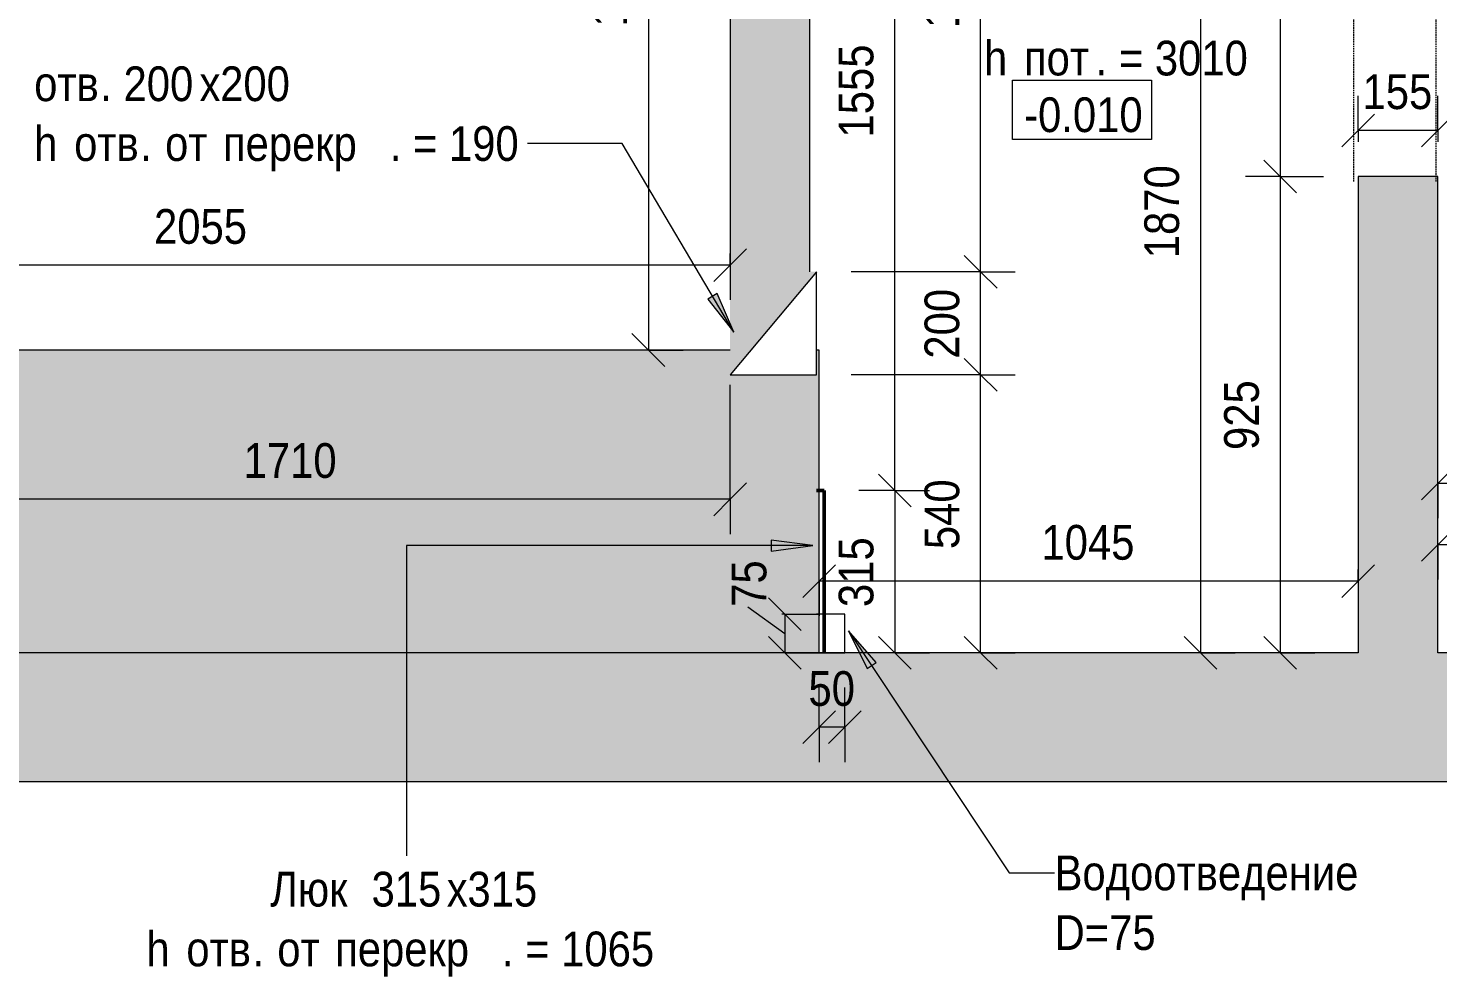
# Model space of a CAD drawing. Header units: millimetres. Extents: x 13896 to 30347, y -17371 to -9261.
# Drawn here: x 19724 to 22465, y -16890 to -15047 of the extents above; entities that cross this region are included whole.
import ezdxf

# ---------------------------------------------------------------- set-up
doc = ezdxf.new("R2010")
doc.units = ezdxf.units.MM
doc.linetypes.add('ADSK_Штрих_ш3 п1_5', pattern=[4.5, 3, -1.5])
for name, color, linetype, lineweight in [('Аннотация', 7, 'Continuous', 9), ('Размеры', 7, 'Continuous', 9), ('Размеры-45', 7, 'Continuous', 9), ('Стены внутренние', 7, 'Continuous', 20), ('Узлы', 7, 'Continuous', 20)]:
    doc.layers.add(name, color=color, linetype=linetype, lineweight=lineweight)
doc.layers.add('Линии', color=94, linetype='Continuous', lineweight=9, true_color=0x00a600)
doc.styles.add('Century Gothic', font='GOTHIC.TTF', dxfattribs={"width": 0.9, "height": 67.5})
doc.dimstyles.new('GOT_1_5_округ_до_5', dxfattribs={"dimscale": 304.8, "dimtxt": 70.481358, "dimasz": 0.20876, "dimexe": 0.221457, "dimexo": 0.221457, "dimgap": 0.073819, "dimtad": 1, "dimdec": 0, "dimrnd": 5, "dimdsep": 46, "dimtxsty": 'Century Gothic', "dimblk1": 'OBLIQUE', "dimblk2": 'OBLIQUE', "dimsah": 1, "dimcen": 0.09, "dimazin": 0, "dimtfac": 1, "dimtdec": 4, "dimtix": 1, "dimtmove": 0, "dimatfit": 3, "dimfxl": 1, "dimtvp": 1, "dimtolj": 1, "dimtzin": 0, "dimarcsym": 2})
doc.dimstyles.new('GOT_1_5_округ_до_5_1', dxfattribs={"dimscale": 304.8, "dimtxt": 70.481358, "dimasz": 0.20876, "dimexe": 0.221457, "dimexo": 0.221457, "dimgap": 0.073819, "dimtad": 1, "dimdec": 0, "dimrnd": 5, "dimdsep": 46, "dimtxsty": 'Century Gothic', "dimblk1": 'OBLIQUE', "dimblk2": 'OBLIQUE', "dimsah": 1, "dimcen": 0.09, "dimazin": 0, "dimtfac": 1, "dimtdec": 4, "dimtix": 1, "dimtmove": 2, "dimatfit": 3, "dimfxl": 1, "dimtvp": 1, "dimtolj": 1, "dimtzin": 0, "dimarcsym": 2})
doc.dimstyles.new('GOT_1_5_округ_до_5_2', dxfattribs={"dimscale": 304.8, "dimtxt": 70.481358, "dimasz": 0.20876, "dimexe": 0.221457, "dimexo": 0.221457, "dimgap": 0.073819, "dimtad": 1, "dimdec": 0, "dimrnd": 5, "dimdsep": 46, "dimtxsty": 'Century Gothic', "dimblk1": 'OBLIQUE', "dimblk2": 'OBLIQUE', "dimsah": 1, "dimcen": 0.09, "dimazin": 0, "dimtfac": 1, "dimtdec": 4, "dimtix": 1, "dimtmove": 1, "dimatfit": 3, "dimfxl": 1, "dimtvp": 1, "dimtolj": 1, "dimtzin": 0, "dimarcsym": 2})

# ---------------------------------------------------------------- blocks, each defined once
blk = doc.blocks.new('DIMBLOCK2-02_Обмерочный план')
at = {"layer": 'Размеры-45', "lineweight": 18}
for p, q in [((21262, -16120.9), (21293.9, -16089.1)), ((22309.5, -16120.9), (22341.3, -16089.1)), ((21262, -16120.9), (21230.2, -16152.7)), ((22309.5, -16120.9), (22277.7, -16152.7))]:
    blk.add_line(p, q, dxfattribs=at)
at = {"layer": 'Размеры-45'}
for p, q in [((21262, -16120.9), (21262, -16098.4)), ((22309.5, -16120.9), (22309.5, -16098.4)), ((22309.5, -16120.9), (21262, -16120.9)), ((21262, -16120.9), (21262, -16188.4)), ((22309.5, -16120.9), (22309.5, -16188.4))]:
    blk.add_line(p, q, dxfattribs=at)
at = {"layer": 'Размеры-45', "color": 0, "insert": (21694, -16011.9), "char_height": 67.5, "width": 220.17, "attachment_point": 1, "line_spacing_factor": 0.984502, "style": 'Century Gothic'}
blk.add_mtext('1045', dxfattribs=at)
blk = doc.blocks.new('_Oblique')
at = {"color": 0, "linetype": 'ByBlock', "lineweight": -2}
blk.add_line((-0.5, -0.5), (0.5, 0.5), dxfattribs=at)
blk = doc.blocks.new('DIMBLOCK6-02_Обмерочный план')
at = {"layer": 'Размеры-45', "lineweight": 18}
for p, q in [((22003, -14390.1), (21971.2, -14358.3)), ((22003, -14390.1), (22034.8, -14422)), ((22003, -16260.1), (21971.2, -16228.3)), ((22003, -16260.1), (22034.8, -16292))]:
    blk.add_line(p, q, dxfattribs=at)
at = {"layer": 'Размеры-45'}
for p, q in [((22003, -14390.1), (21980.5, -14390.1)), ((22003, -14390.1), (22003, -16260.1)), ((22003, -14390.1), (22070.5, -14390.1)), ((22003, -16260.1), (21980.5, -16260.1)), ((22003, -16260.1), (22070.5, -16260.1))]:
    blk.add_line(p, q, dxfattribs=at)
at = {"layer": 'Размеры-45', "color": 0, "insert": (21894, -15493.9), "char_height": 67.5, "width": 220.17, "attachment_point": 1, "rotation": 90, "line_spacing_factor": 0.984502, "style": 'Century Gothic'}
blk.add_mtext('1870', dxfattribs=at)
blk = doc.blocks.new('DIMBLOCK52-02_Обмерочный план')
at = {"layer": 'Размеры-45'}
for p, q in [((23034.3, -15931.4), (23034.3, -15863.9)), ((22464.5, -15931.4), (22464.5, -15908.9)), ((23034.3, -15931.4), (22464.5, -15931.4)), ((22464.5, -15931.4), (22464.5, -15998.9)), ((23034.3, -15931.4), (23034.3, -16172.6))]:
    blk.add_line(p, q, dxfattribs=at)
at = {"layer": 'Размеры-45', "lineweight": 18}
for p, q in [((22464.5, -15931.4), (22496.3, -15899.6)), ((23034.3, -15931.4), (23066.1, -15899.6)), ((22464.5, -15931.4), (22432.7, -15963.2)), ((23034.3, -15931.4), (23002.5, -15963.2))]:
    blk.add_line(p, q, dxfattribs=at)
at = {"layer": 'Размеры-45', "color": 0, "insert": (22680.6, -15822.4), "char_height": 67.5, "width": 165.128, "attachment_point": 1, "line_spacing_factor": 0.984502, "style": 'Century Gothic'}
blk.add_mtext('570', dxfattribs=at)
blk = doc.blocks.new('DIMBLOCK84-02_Обмерочный план')
at = {"layer": 'Размеры-45'}
for p, q in [((22309.5, -15245.6), (22309.5, -15178.1)), ((22464.5, -15245.6), (22464.5, -15178.1)), ((22464.5, -15245.6), (22309.5, -15245.6)), ((22309.5, -15245.6), (22309.5, -15267.6)), ((22464.5, -15245.6), (22464.5, -15267.6))]:
    blk.add_line(p, q, dxfattribs=at)
at = {"layer": 'Размеры-45', "lineweight": 18}
for p, q in [((22309.5, -15245.6), (22341.3, -15213.8)), ((22464.5, -15245.6), (22496.3, -15213.8)), ((22309.5, -15245.6), (22277.7, -15277.4)), ((22464.5, -15245.6), (22432.7, -15277.4))]:
    blk.add_line(p, q, dxfattribs=at)
at = {"layer": 'Размеры-45', "color": 0, "insert": (22318.2, -15136.6), "char_height": 67.5, "width": 165.128, "attachment_point": 1, "line_spacing_factor": 0.984502, "style": 'Century Gothic'}
blk.add_mtext('155', dxfattribs=at)
blk = doc.blocks.new('DIMBLOCK85-02_Обмерочный план')
at = {"layer": 'Размеры-45', "lineweight": 18}
for p, q in [((21408.8, -15945.1), (21377, -15913.3)), ((21408.8, -15945.1), (21440.6, -15977)), ((21408.8, -16260.1), (21377, -16228.3)), ((21408.8, -16260.1), (21440.6, -16292))]:
    blk.add_line(p, q, dxfattribs=at)
at = {"layer": 'Размеры-45'}
for p, q in [((21408.8, -15945.1), (21338.8, -15945.1)), ((21408.8, -15945.1), (21408.8, -16260.1)), ((21408.8, -15945.1), (21476.3, -15945.1)), ((21408.8, -16260.1), (21386.3, -16260.1)), ((21408.8, -16260.1), (21476.3, -16260.1))]:
    blk.add_line(p, q, dxfattribs=at)
at = {"layer": 'Размеры-45', "color": 0, "insert": (21299.8, -16171.4), "char_height": 67.5, "width": 165.128, "attachment_point": 1, "rotation": 90, "line_spacing_factor": 0.984502, "style": 'Century Gothic'}
blk.add_mtext('315', dxfattribs=at)
blk = doc.blocks.new('DIMBLOCK86-02_Обмерочный план')
at = {"layer": 'Размеры-45', "lineweight": 18}
for p, q in [((21575.7, -15720.1), (21543.9, -15688.3)), ((21575.7, -15720.1), (21607.6, -15752)), ((21575.7, -16260.1), (21543.9, -16228.3)), ((21575.7, -16260.1), (21607.6, -16292))]:
    blk.add_line(p, q, dxfattribs=at)
at = {"layer": 'Размеры-45'}
for p, q in [((21575.7, -15720.1), (21324.3, -15720.1)), ((21575.7, -16260.1), (21575.7, -15720.1)), ((21575.7, -15720.1), (21643.2, -15720.1)), ((21575.7, -16260.1), (21329.5, -16260.1)), ((21575.7, -16260.1), (21643.2, -16260.1))]:
    blk.add_line(p, q, dxfattribs=at)
at = {"layer": 'Размеры-45', "color": 0, "insert": (21466.7, -16058.9), "char_height": 67.5, "width": 165.128, "attachment_point": 1, "rotation": 90, "line_spacing_factor": 0.984502, "style": 'Century Gothic'}
blk.add_mtext('540', dxfattribs=at)
blk = doc.blocks.new('DIMBLOCK87-02_Обмерочный план')
at = {"layer": 'Размеры-45', "lineweight": 18}
for p, q in [((21575.7, -15520.1), (21543.9, -15488.3)), ((21575.7, -15520.1), (21607.6, -15552)), ((21575.7, -15720.1), (21543.9, -15688.3)), ((21575.7, -15720.1), (21607.6, -15752))]:
    blk.add_line(p, q, dxfattribs=at)
at = {"layer": 'Размеры-45'}
for p, q in [((21575.7, -15520.1), (21324.3, -15520.1)), ((21575.7, -15720.1), (21575.7, -15520.1)), ((21575.7, -15520.1), (21643.2, -15520.1)), ((21575.7, -15720.1), (21324.3, -15720.1)), ((21575.7, -15720.1), (21643.2, -15720.1))]:
    blk.add_line(p, q, dxfattribs=at)
at = {"layer": 'Размеры-45', "color": 0, "insert": (21466.7, -15688.9), "char_height": 67.5, "width": 165.128, "attachment_point": 1, "rotation": 90, "line_spacing_factor": 0.984502, "style": 'Century Gothic'}
blk.add_mtext('200', dxfattribs=at)
blk = doc.blocks.new('DIMBLOCK88-02_Обмерочный план')
at = {"layer": 'Размеры-45', "lineweight": 18}
for p, q in [((21575.7, -14390.1), (21543.9, -14358.3)), ((21575.7, -14390.1), (21607.6, -14422)), ((21575.7, -15520.1), (21543.9, -15488.3)), ((21575.7, -15520.1), (21607.6, -15552))]:
    blk.add_line(p, q, dxfattribs=at)
at = {"layer": 'Размеры-45'}
for p, q in [((21575.7, -14390.1), (21508.2, -14390.1)), ((21575.7, -15520.1), (21575.7, -14390.1)), ((21575.7, -14390.1), (21598.2, -14390.1)), ((21575.7, -15520.1), (21324.3, -15520.1)), ((21575.7, -15520.1), (21643.2, -15520.1))]:
    blk.add_line(p, q, dxfattribs=at)
at = {"layer": 'Размеры-45', "color": 0, "insert": (21466.7, -15046.9), "char_height": 67.5, "width": 220.17, "attachment_point": 1, "rotation": 90, "line_spacing_factor": 0.984502, "style": 'Century Gothic'}
blk.add_mtext('1130', dxfattribs=at)
blk = doc.blocks.new('DIMBLOCK89-02_Обмерочный план')
at = {"layer": 'Размеры-45'}
for p, q in [((21262, -16404.9), (21262, -16327.6)), ((21311.8, -16404.9), (21311.8, -16327.6)), ((21311.8, -16404.9), (21262, -16404.9)), ((21262, -16404.9), (21262, -16472.4)), ((21311.8, -16404.9), (21311.8, -16472.4))]:
    blk.add_line(p, q, dxfattribs=at)
at = {"layer": 'Размеры-45', "lineweight": 18}
for p, q in [((21262, -16404.9), (21293.9, -16373.1)), ((21311.8, -16404.9), (21343.6, -16373.1)), ((21262, -16404.9), (21230.2, -16436.7)), ((21311.8, -16404.9), (21280, -16436.7))]:
    blk.add_line(p, q, dxfattribs=at)
at = {"layer": 'Размеры-45', "color": 0, "insert": (21241.1, -16295.9), "char_height": 67.5, "width": 110.085, "attachment_point": 1, "line_spacing_factor": 0.984502, "style": 'Century Gothic'}
blk.add_mtext('50', dxfattribs=at)
blk = doc.blocks.new('DIMBLOCK90-02_Обмерочный план')
at = {"layer": 'Размеры-45', "lineweight": 18}
for p, q in [((21408.8, -14390.1), (21377, -14358.3)), ((21408.8, -14390.1), (21440.6, -14422)), ((21408.8, -15945.1), (21377, -15913.3)), ((21408.8, -15945.1), (21440.6, -15977))]:
    blk.add_line(p, q, dxfattribs=at)
at = {"layer": 'Размеры-45'}
for p, q in [((21408.8, -14390.1), (21341.3, -14390.1)), ((21408.8, -15945.1), (21408.8, -14390.1)), ((21408.8, -14390.1), (21431.3, -14390.1)), ((21408.8, -15945.1), (21338.8, -15945.1)), ((21408.8, -15945.1), (21476.3, -15945.1))]:
    blk.add_line(p, q, dxfattribs=at)
at = {"layer": 'Размеры-45', "color": 0, "insert": (21299.8, -15259.4), "char_height": 67.5, "width": 220.17, "attachment_point": 1, "rotation": 90, "line_spacing_factor": 0.984502, "style": 'Century Gothic'}
blk.add_mtext('1555', dxfattribs=at)
blk = doc.blocks.new('DIMBLOCK91-02_Обмерочный план')
at = {"layer": 'Размеры-45', "lineweight": 18}
for p, q in [((21195.3, -16185.1), (21163.5, -16153.3)), ((21195.3, -16185.1), (21227.2, -16217)), ((21195.3, -16260.1), (21163.5, -16228.3)), ((21195.3, -16260.1), (21227.2, -16292))]:
    blk.add_line(p, q, dxfattribs=at)
at = {"layer": 'Размеры-45'}
for p, q in [((21123, -16171), (21195.3, -16222.6)), ((21123, -16171), (21123, -16171)), ((21195.3, -16185.1), (21189.3, -16185.1)), ((21195.3, -16185.1), (21195.3, -16260.1)), ((21195.3, -16185.1), (21262.8, -16185.1)), ((21195.3, -16260.1), (21172.8, -16260.1)), ((21195.3, -16260.1), (21262.8, -16260.1))]:
    blk.add_line(p, q, dxfattribs=at)
at = {"layer": 'Размеры-45', "color": 0, "insert": (21091.8, -16171), "char_height": 67.5, "width": 110.085, "attachment_point": 1, "rotation": 90, "line_spacing_factor": 0.984502, "style": 'Century Gothic'}
blk.add_mtext('75', dxfattribs=at)
blk = doc.blocks.new('DIMBLOCK97-02_Обмерочный план')
at = {"layer": 'Размеры-45', "lineweight": 18}
for p, q in [((22158.1, -14555.1), (22126.3, -14523.3)), ((22158.1, -14555.1), (22189.9, -14587)), ((22158.1, -15335.1), (22126.3, -15303.3)), ((22158.1, -15335.1), (22189.9, -15367))]:
    blk.add_line(p, q, dxfattribs=at)
at = {"layer": 'Размеры-45'}
for p, q in [((22158.1, -14555.1), (22090.6, -14555.1)), ((22158.1, -14555.1), (22158.1, -15335.1)), ((22158.1, -14555.1), (22242, -14555.1)), ((22158.1, -15335.1), (22090.6, -15335.1)), ((22158.1, -15335.1), (22242, -15335.1))]:
    blk.add_line(p, q, dxfattribs=at)
at = {"layer": 'Размеры-45', "color": 0, "insert": (22049.1, -15013.9), "char_height": 67.5, "width": 165.128, "attachment_point": 1, "rotation": 90, "line_spacing_factor": 0.984502, "style": 'Century Gothic'}
blk.add_mtext('780', dxfattribs=at)
blk = doc.blocks.new('DIMBLOCK98-02_Обмерочный план')
at = {"layer": 'Размеры-45', "lineweight": 18}
for p, q in [((22158.1, -15335.1), (22126.3, -15303.3)), ((22158.1, -15335.1), (22189.9, -15367)), ((22158.1, -16260.1), (22126.3, -16228.3)), ((22158.1, -16260.1), (22189.9, -16292))]:
    blk.add_line(p, q, dxfattribs=at)
at = {"layer": 'Размеры-45'}
for p, q in [((22158.1, -15335.1), (22090.6, -15335.1)), ((22158.1, -15335.1), (22158.1, -16260.1)), ((22158.1, -15335.1), (22242, -15335.1)), ((22158.1, -16260.1), (22135.6, -16260.1)), ((22158.1, -16260.1), (22225.6, -16260.1))]:
    blk.add_line(p, q, dxfattribs=at)
at = {"layer": 'Размеры-45', "color": 0, "insert": (22049.1, -15866.4), "char_height": 67.5, "width": 165.128, "attachment_point": 1, "rotation": 90, "line_spacing_factor": 0.984502, "style": 'Century Gothic'}
blk.add_mtext('925', dxfattribs=at)
blk = doc.blocks.new('DIMBLOCK99-02_Обмерочный план')
at = {"layer": 'Размеры-45', "lineweight": 18}
for p, q in [((20929.8, -14232.1), (20898, -14200.3)), ((20929.8, -14232.1), (20961.6, -14264)), ((20929.8, -15672.1), (20898, -15640.3)), ((20929.8, -15672.1), (20961.6, -15704))]:
    blk.add_line(p, q, dxfattribs=at)
at = {"layer": 'Размеры-45'}
for p, q in [((20929.8, -14232.1), (20862.3, -14232.1)), ((20929.8, -14232.1), (20929.8, -15672.1)), ((20929.8, -14232.1), (21021.3, -14232.1)), ((20929.8, -15672.1), (20907.3, -15672.1)), ((20929.8, -15672.1), (20997.3, -15672.1))]:
    blk.add_line(p, q, dxfattribs=at)
at = {"layer": 'Размеры-45', "color": 0, "insert": (20820.8, -15043.9), "char_height": 67.5, "width": 220.17, "attachment_point": 1, "rotation": 90, "line_spacing_factor": 0.984502, "style": 'Century Gothic'}
blk.add_mtext('1440', dxfattribs=at)
blk = doc.blocks.new('DIMBLOCK100-02_Обмерочный план')
at = {"layer": 'Размеры-45'}
for p, q in [((19032.5, -15507.3), (19032.5, -15439.8)), ((21088.8, -15507.3), (19032.5, -15507.3)), ((19032.5, -15507.3), (19032.5, -15604.6)), ((21088.8, -15507.3), (21088.8, -15484.8)), ((21088.8, -15507.3), (21088.8, -15574.8))]:
    blk.add_line(p, q, dxfattribs=at)
at = {"layer": 'Размеры-45', "lineweight": 18}
for p, q in [((19032.5, -15507.3), (19064.3, -15475.5)), ((21088.8, -15507.3), (21120.6, -15475.5)), ((19032.5, -15507.3), (19000.6, -15539.1)), ((21088.8, -15507.3), (21057, -15539.1))]:
    blk.add_line(p, q, dxfattribs=at)
at = {"layer": 'Размеры-45', "color": 0, "insert": (19968.9, -15398.3), "char_height": 67.5, "width": 220.17, "attachment_point": 1, "line_spacing_factor": 0.984502, "style": 'Century Gothic'}
blk.add_mtext('2055', dxfattribs=at)
blk = doc.blocks.new('DIMBLOCK137-02_Обмерочный план')
at = {"layer": 'Размеры-45'}
for p, q in [((21088.8, -15962), (21088.8, -15739.6)), ((19380.8, -15962), (19380.8, -15913.6)), ((21088.8, -15962), (19380.8, -15962)), ((19380.8, -15962), (19380.8, -16029.5)), ((21088.8, -15962), (21088.8, -16029.5))]:
    blk.add_line(p, q, dxfattribs=at)
at = {"layer": 'Размеры-45', "lineweight": 18}
for p, q in [((19380.8, -15962), (19412.6, -15930.2)), ((21088.8, -15962), (21120.6, -15930.2)), ((19380.8, -15962), (19349, -15993.9)), ((21088.8, -15962), (21057, -15993.9))]:
    blk.add_line(p, q, dxfattribs=at)
at = {"layer": 'Размеры-45', "color": 0, "insert": (20143.1, -15853), "char_height": 67.5, "width": 220.17, "attachment_point": 1, "line_spacing_factor": 0.984502, "style": 'Century Gothic'}
blk.add_mtext('1710', dxfattribs=at)
blk = doc.blocks.new('DIMBLOCK160-02_Обмерочный план')
at = {"layer": 'Размеры-45'}
for p, q in [((23326.8, -16050.6), (23326.8, -15983.1)), ((22464.5, -16050.6), (22464.5, -16028.1)), ((23326.8, -16050.6), (22464.5, -16050.6)), ((22464.5, -16050.6), (22464.5, -16118.1)), ((23326.8, -16050.6), (23326.8, -16052.6))]:
    blk.add_line(p, q, dxfattribs=at)
at = {"layer": 'Размеры-45', "lineweight": 18}
for p, q in [((22464.5, -16050.6), (22496.3, -16018.8)), ((23326.8, -16050.6), (23358.6, -16018.8)), ((22464.5, -16050.6), (22432.7, -16082.4)), ((23326.8, -16050.6), (23295, -16082.4))]:
    blk.add_line(p, q, dxfattribs=at)
at = {"layer": 'Размеры-45', "color": 0, "insert": (22826.9, -15941.6), "char_height": 67.5, "width": 165.128, "attachment_point": 1, "line_spacing_factor": 0.984502, "style": 'Century Gothic'}
blk.add_mtext('860', dxfattribs=at)

msp = doc.modelspace()

# ---------------------------------------------------------------- hatches: boundary and pattern name
at = {"layer": 'Аннотация'}
for points in [[(21096.1, -15637.7), (21063.9, -15562.6), (21045.6, -15573.5)], [(21249.8, -16052), (21168.8, -16041.3), (21168.8, -16062.7)], [(21319, -16217.6), (21355, -16290.9), (21372.7, -16279.1)]]:
    msp.add_hatch(color=256, dxfattribs=at).paths.add_polyline_path(points)
at = {"layer": 'Стены внутренние', "true_color": 0xc0c0c0}
for points in [[(21088.8, -15520.1), (21243.8, -15520.1), (21243.8, -14232.1), (21088.8, -14232.1), (21088.8, -14390.1)], [(22464.5, -16260.1), (22464.5, -15335.1), (22309.5, -15335.1), (22309.5, -16260.1)], [(21088.8, -16260.1), (21262, -16260.1), (21262, -15672.1), (21256.8, -15672.1), (21256.8, -15720.1), (21088.8, -15720.1), (21088.8, -15672.1), (19380.8, -15672.1), (19380.8, -15846.1), (19190.8, -15846.1), (19190.8, -15672.1), (18962.5, -15672.1), (18962.5, -16260.1), (19380.8, -16260.1)], [(21118.8, -16510.1), (21118.8, -16260.1), (18818.8, -16260.1), (18818.8, -16510.1)]]:
    msp.add_hatch(color=9, dxfattribs=at).paths.add_polyline_path(points)
h = msp.add_hatch(color=9, dxfattribs=at)
h.paths.add_polyline_path([(24486.8, -16510.1), (24486.8, -16260.1), (23979.3, -16260.1), (23979.3, -16510.1), (24014.3, -16510.1)])
h.paths.add_polyline_path([(23034.3, -16510.1), (23034.3, -16260.1), (21118.8, -16260.1), (21118.8, -16510.1), (22999.3, -16510.1)])
at = {"layer": 'Узлы', "true_color": 0x7e7e7e}
h = msp.add_hatch(color=8, dxfattribs=at)
h.paths.add_polyline_path([(24786.8, -15945.1), (24946.8, -15705.1), (24786.8, -15705.1)])
h.paths.add_polyline_path([(19190.8, -15846.1), (19380.8, -15672.1), (19190.8, -15672.1)])
h.paths.add_polyline_path([(21088.8, -15720.1), (21256.8, -15520.1), (21088.8, -15520.1)])

# ---------------------------------------------------------------- linework, layer by layer
at = {"layer": 'Аннотация'}
for p, q in [((20878.7, -15271), (20694.9, -15271)), ((21096.1, -15637.7), (20878.7, -15271)), ((21063.9, -15562.6), (21045.6, -15573.5)), ((21096.1, -15637.7), (21063.9, -15562.6)), ((21045.6, -15573.5), (21096.1, -15637.7)), ((20459.8, -16052), (20459.8, -16654.9)), ((21249.8, -16052), (20459.8, -16052)), ((21249.8, -16052), (21168.8, -16041.3)), ((21168.8, -16041.3), (21168.8, -16062.7)), ((21168.8, -16062.7), (21249.8, -16052)), ((21319, -16217.6), (21355, -16290.9)), ((21372.7, -16279.1), (21319, -16217.6)), ((21319, -16217.6), (21631.5, -16687.7)), ((21355, -16290.9), (21372.7, -16279.1)), ((21631.5, -16687.7), (21719.5, -16687.7))]:
    msp.add_line(p, q, dxfattribs=at)
at = {"layer": 'Линии', "color": 7, "linetype": 'ADSK_Штрих_ш3 п1_5'}
for p, q in [((22301.5, -15345.1), (22301.5, -14555.1)), ((22461.5, -15345.1), (22461.5, -14555.1))]:
    msp.add_line(p, q, dxfattribs=at)
at = {"layer": 'Линии', "color": 7}
for p, q in [((21637.8, -15148.2), (21907.8, -15148.2)), ((21637.8, -15263.2), (21637.8, -15148.2)), ((21907.8, -15148.2), (21907.8, -15263.2)), ((21907.8, -15263.2), (21637.8, -15263.2))]:
    msp.add_line(p, q, dxfattribs=at)
at = {"layer": 'Линии', "color": 7, "lineweight": 20}
for p, q in [((21256.8, -15520.1), (21088.8, -15720.1)), ((21256.8, -15720.1), (21256.8, -15520.1)), ((21088.8, -15720.1), (21256.8, -15720.1)), ((21256.8, -16260.1), (21311.8, -16260.1))]:
    msp.add_line(p, q, dxfattribs=at)
at = {"layer": 'Линии', "color": 5, "lineweight": 50, "true_color": 0x0000ff}
for p, q in [((21271.3, -15945.1), (21256.8, -15945.1)), ((21271.3, -16260.1), (21271.3, -15945.1))]:
    msp.add_line(p, q, dxfattribs=at)
at = {"layer": 'Линии', "color": 1, "true_color": 0xff0000}
for p, q in [((21311.8, -16185.1), (21256.8, -16185.1)), ((21311.8, -16260.1), (21311.8, -16185.1))]:
    msp.add_line(p, q, dxfattribs=at)
at = {"layer": 'Стены внутренние'}
for p, q in [((21088.8, -14232.1), (21088.8, -15520.1)), ((21243.8, -15520.1), (21243.8, -14390.1)), ((22309.5, -15335.1), (22309.5, -16260.1)), ((22464.5, -15335.1), (22309.5, -15335.1)), ((22464.5, -16260.1), (22464.5, -15335.1)), ((21088.8, -15672.1), (19380.8, -15672.1)), ((21262, -15672.1), (21256.8, -15672.1)), ((21262, -16260.1), (21262, -15672.1)), ((22309.5, -16260.1), (16563.8, -16260.1)), ((22999.3, -16260.1), (22464.5, -16260.1)), ((14837.8, -16510.1), (22999.3, -16510.1))]:
    msp.add_line(p, q, dxfattribs=at)

# ---------------------------------------------------------------- texts
at = {"layer": 'Аннотация', "char_height": 67.5, "attachment_point": 1, "style": 'Century Gothic'}
for s, insert, width in [('h ', (21582.3, -15071.3), 94.158), ('. = 3010', (21799.3, -15071.3), 383.126), ('пот', (21660, -15071.3), 168.835), ('. 200', (19864.5, -15121.2), 233.772), ('200', (20097.5, -15121.2), 175.329), ('отв', (19735.9, -15121.2), 155.848), ('\\fCentury Gothic|b0|i0|c204|p34|;\\W.9;х', (20057.4, -15121.2), 48.703), ('-0.010', (21660.4, -15181.3), 298.709), ('h ', (19735.9, -15237.3), 94.158), ('отв', (19813.6, -15237.3), 155.848), ('от', (19990.4, -15237.3), 107.146), ('\\fCentury Gothic|b0|i0|c204|p34|;\\W.9; ', (20078.8, -15237.3), 29.222), ('перекр', (20102.9, -15237.3), 392.867), ('. = 190', (20427.1, -15237.3), 324.683), ('. ', (19942.2, -15237.3), 58.443), ('Водоотведение', (21719.5, -16654), 805.215), ('\\fCentury Gothic|b0|i0|c204|p34|;\\W.9; ', (22383.8, -16654), 29.222), ('Люк', (20195.1, -16685.6), 211.044), (' 315', (20369.2, -16685.6), 204.551), ('315', (20578.2, -16685.6), 175.329), ('\\fCentury Gothic|b0|i0|c204|p34|;\\W.9;х', (20538, -16685.6), 48.703), ('D=75', (21719.5, -16770), 256.5), ('h ', (19954, -16801.7), 94.158), ('отв', (20031.7, -16801.7), 155.848), ('от', (20208.5, -16801.7), 107.146), ('\\fCentury Gothic|b0|i0|c204|p34|;\\W.9; ', (20296.9, -16801.7), 29.222), ('перекр', (20321, -16801.7), 392.867), ('. = 1065', (20645.2, -16801.7), 383.126), ('. ', (20160.3, -16801.7), 58.443)]:
    msp.add_mtext(s, dxfattribs=dict(at, insert=insert, width=width))

# ---------------------------------------------------------------- dimensions: what is measured, and where the dimension line sits
at = {"layer": 'Размеры'}
for base, p1, p2, angle, override, picture, middle in [((20929.8, -15672.1), (21088.8, -14232.1), (20974.8, -15672.1), 90, {"dimpost": '<>', "dimfxl": 1444.509597}, 'DIMBLOCK99-02_Обмерочный план', (20871.8, -14952.1)), ((21575.7, -14390.1), (21256.8, -15520.1), (21530.7, -14390.1), 90, {"dimpost": '<>', "dimfxl": 1162.727907}, 'DIMBLOCK88-02_Обмерочный план', (21517.8, -14955.1)), ((21408.8, -14390.1), (21271.3, -15945.1), (21363.8, -14390.1), 90, {"dimpost": '<>', "dimfxl": 1557.747539}, 'DIMBLOCK90-02_Обмерочный план', (21351.7, -15167.6)), ((22158.1, -15335.1), (22309.5, -14555.1), (22309.5, -15335.1), 90, {"dimpost": '<>', "dimfxl": 780}, 'DIMBLOCK97-02_Обмерочный план', (22100.2, -14945.1)), ((22158.1, -16260.1), (22309.5, -15335.1), (22203.1, -16260.1), 90, {"dimpost": '<>', "dimfxl": 931.099781}, 'DIMBLOCK98-02_Обмерочный план', (22100.2, -15797.6)), ((19032.5, -15507.3), (21088.8, -15552.3), (19032.5, -15672.1), 0, {"dimpost": '<>', "dimfxl": 2059.851104}, 'DIMBLOCK100-02_Обмерочный план', (20060.6, -15449.4)), ((21575.7, -15520.1), (21256.8, -15720.1), (21256.8, -15520.1), 90, {"dimpost": '<>', "dimfxl": 200}, 'DIMBLOCK87-02_Обмерочный план', (21517.8, -15620.1)), ((19380.8, -15962), (21088.8, -15672.1), (19380.8, -15846.1), 0, {"dimpost": '<>', "dimfxl": 1716.840121}, 'DIMBLOCK137-02_Обмерочный план', (20234.8, -15904.1)), ((21575.7, -15720.1), (21262, -16260.1), (21256.8, -15720.1), 90, {"dimpost": '<>', "dimfxl": 540.025348}, 'DIMBLOCK86-02_Обмерочный план', (21517.8, -15990.1)), ((21408.8, -16260.1), (21271.3, -15945.1), (21453.8, -16260.1), 90, {"dimpost": '<>', "dimfxl": 364.03116}, 'DIMBLOCK85-02_Обмерочный план', (21350.8, -16102.6)), ((22464.5, -16050.6), (23326.8, -16120.1), (22464.5, -16095.6), 0, {"dimpost": '<>', "dimfxl": 862.666335}, 'DIMBLOCK160-02_Обмерочный план', (22895.7, -15992.6)), ((21262.0495, -16120.9135), (22309.501, -16165.9067), (21262.0495, -16165.9067), 0, {"dimpost": '<>', "dimfxl": 1047.45148}, 'DIMBLOCK2-02_Обмерочный план', (21785.7753, -16062.9657))]:
    dim = msp.add_linear_dim(base=base, p1=p1, p2=p2, angle=angle, dimstyle='GOT_1_5_округ_до_5', override=override, dxfattribs=at)
    dim.commit()
    dim.dimension.update_dxf_attribs({"geometry": picture, "text_midpoint": middle})
for base, p1, p2, dimstyle, override, picture, middle in [((22003, -16260.1), (22048, -14390.1), (22048, -16260.1), 'GOT_1_5_округ_до_5_1', {"dimpost": '<>', "dimfxl": 1870}, 'DIMBLOCK6-02_Обмерочный план', (21939, -15383.8)), ((21195.3, -16260.1), (21256.8, -16185.1), (21240.3, -16260.1), 'GOT_1_5_округ_до_5_2', {"dimpost": '<>', "dimfxl": 76.788708}, 'DIMBLOCK91-02_Обмерочный план', (21136.8, -16116))]:
    dim = msp.add_linear_dim(base=base, p1=p1, p2=p2, angle=90, dimstyle=dimstyle, override=override, dxfattribs=at)
    dim.commit()
    dim.dimension.update_dxf_attribs({"geometry": picture, "text_midpoint": middle, "dimtype": 160, "text_rotation": 90})
for base, p1, p2, override, picture, middle in [((22309.5, -15245.6), (22464.5, -15335.1), (22309.5, -15335.1), {"dimpost": '<>', "dimfxl": 155}, 'DIMBLOCK84-02_Обмерочный план', (22387, -15188.5)), ((22464.5, -15931.4), (23034.3, -16240.1), (22464.5, -15976.4), {"dimpost": '<>', "dimfxl": 627.890361}, 'DIMBLOCK52-02_Обмерочный план', (22749.4, -15873.5)), ((21262, -16404.9), (21311.8, -16260.1), (21262, -16260.1), {"dimpost": '<>', "dimfxl": 49.767782}, 'DIMBLOCK89-02_Обмерочный план', (21286.9, -16346.9))]:
    dim = msp.add_linear_dim(base=base, p1=p1, p2=p2, dimstyle='GOT_1_5_округ_до_5', override=override, dxfattribs=at)
    dim.commit()
    dim.dimension.update_dxf_attribs({"geometry": picture, "text_midpoint": middle})

doc.saveas('drawing.dxf')
